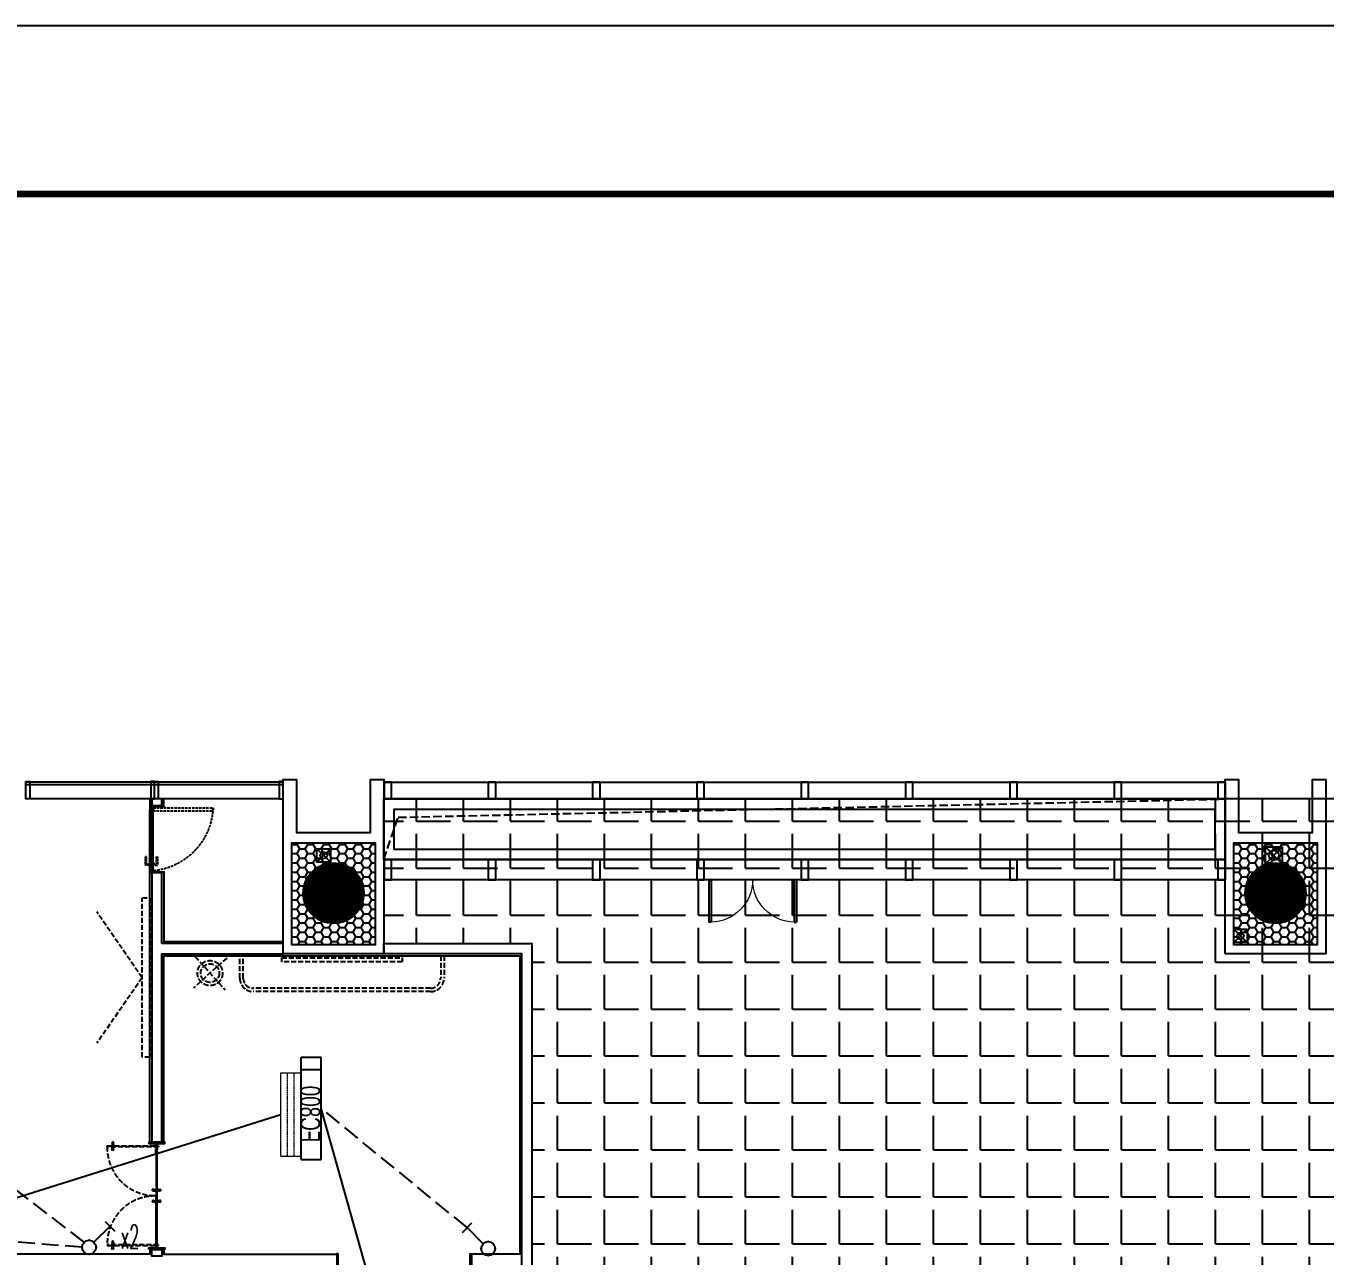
# Model space of a CAD drawing. Extents: x -284868 to 304789, y -137694 to 137894.
# Drawn here: x -71527 to -52207, y 12211 to 30502 of the extents above; entities that cross this region are included whole.
import ezdxf
from ezdxf.enums import TextEntityAlignment as Align

# ---------------------------------------------------------------- set-up
doc = ezdxf.new("R2010")
doc.units = 0
for name, pattern in [('DASH', [0.35, 0.25, -0.1]), ('DASHED', [0.75, 0.5, -0.25]), ('DOTE', [2.42, 2, -0.2, 0.02, -0.2])]:
    doc.linetypes.add(name, pattern=pattern)
doc.layers.get('0').update_dxf_attribs({"linetype": 'CONTINUOUS'})
for name, color, linetype in [('0-墙', 4, 'CONTINUOUS'), ('0-建筑外轮廓', 8, 'CONTINUOUS'), ('0-建筑柱体', 251, 'CONTINUOUS'), ('0-消防栓(给排水)', 9, 'CONTINUOUS'), ('0-窗', 11, 'CONTINUOUS'), ('0-非设计区域', 251, 'CONTINUOUS'), ('EQUIP-照明', 3, 'CONTINUOUS'), ('M-EQ-AC', 1, 'CONTINUOUS'), ('P-完成面', 42, 'CONTINUOUS'), ('P-平面家具', 3, 'CONTINUOUS'), ('P-门扇', 6, 'CONTINUOUS'), ('TEL_TITLE', 7, 'CONTINUOUS'), ('TEXT_照明_回路标注', 41, 'CONTINUOUS'), ('WIRE-广播线', 220, 'DOTE'), ('WIRE-照明', 130, 'CONTINUOUS')]:
    doc.layers.add(name, color=color, linetype=linetype)
doc.layers.add('M-D-AC-DF', color=2, linetype='CONTINUOUS', lineweight=20)
doc.styles.add('HZ_e', font='simplex.shx', dxfattribs={"width": 0.8, "bigfont": 'hztxt.shx'})
doc.styles.add('L1', font='haiwenrs.shx', dxfattribs={"width": 0.7, "bigfont": 'haiwenhz.shx'})
doc.styles.get("Standard").update_dxf_attribs({"font": 'GBENOR', "bigfont": 'GBCBIG'})

# ---------------------------------------------------------------- blocks, each defined once
blk = doc.blocks.new('_YZH')
at = {"const_width": 0.5}
blk.add_lwpolyline([(-0.25, 0, 1), (0.25, 0, 1)], format="xyb", close=True, dxfattribs=at)
at = {"color": 4}
blk.add_circle((0, 0), 0.5, dxfattribs=at)
blk = doc.blocks.new('sgASGHHHH')
at = {"xscale": 900, "yscale": 900, "zscale": 900}
for p in [(-108646, -884824), (-94646, -884824)]:
    blk.add_blockref('_YZH', p, dxfattribs=at)
blk = doc.blocks.new('A$C3B8026B3')
for p, q in [((9985, 54450), (8185, 54450)), ((11895, 54450), (10095, 54450))]:
    blk.add_line(p, q)
for points in [[(8130, 54712), (8185, 54712), (8185, 54450), (8130, 54450)], [(10040, 54712), (9985, 54712), (9985, 54450), (10040, 54450)], [(10040, 54712), (10095, 54712), (10095, 54450), (10040, 54450)], [(11950, 54712), (11895, 54712), (11895, 54450), (11950, 54450)]]:
    blk.add_lwpolyline(points, close=True)
for points in [[(10040, 54700), (8130, 54700)], [(11950, 54700), (10040, 54700)], [(10040, 54662), (8130, 54662)], [(11950, 54662), (10040, 54662)]]:
    blk.add_lwpolyline(points)
blk = doc.blocks.new('A$C770634BF')
at = {"layer": '0-建筑外轮廓'}
h = blk.add_hatch(dxfattribs=at)
h.set_pattern_fill('HONEY', color=251, scale=50)
h.set_pattern_definition([(0, (-82816.545, 746571.914), (119.0625, 68.74075), [79.375, -158.75]), (120, (-82816.545, 746571.914), (-119.062486, 68.7407746), [79.375, -158.75]), (60, (-82816.545, 746571.914), (1.4e-05, 137.4815246), [-158.75, 79.375])])
h.paths.add_polyline_path([(10430, 900), (11670, 900), (11670, -619), (10430, -619)])
h = blk.add_hatch(dxfattribs=at)
h.set_pattern_fill('HONEY', color=251, scale=50)
h.set_pattern_definition([(0, (-68816.545, 746571.914), (119.0625, 68.74075), [79.375, -158.75]), (120, (-68816.545, 746571.914), (-119.062486, 68.7407746), [79.375, -158.75]), (60, (-68816.545, 746571.914), (1.4e-05, 137.4815246), [-158.75, 79.375])])
h.paths.add_polyline_path([(24430, 900), (25670, 900), (25670, -619), (24430, -619)])
at = {"layer": '0-建筑外轮廓', "color": 42}
for points in [[(10300, -750), (10300, 1840), (10500, 1840), (10500, 1050), (11600, 1050), (11600, 1840), (11800, 1840), (11800, -750)], [(24300, -750), (24300, 1840), (24500, 1840), (24500, 1050), (25600, 1050), (25600, 1840), (25800, 1840), (25800, -750)], [(10430, 900), (11670, 900), (11670, -619), (10430, -619)], [(24430, 900), (25670, 900), (25670, -619), (24430, -619)]]:
    blk.add_lwpolyline(points, close=True, dxfattribs=at)
at = {"layer": '0-建筑外轮廓', "color": 251}
for points in [[(10430, -620), (10430, 900), (11670, 900), (11670, -620)], [(24430, -620), (24430, 900), (25670, 900), (25670, -620)]]:
    blk.add_lwpolyline(points, close=True, dxfattribs=at)
blk = doc.blocks.new('dhdhjdlll')
for points in [[(94617, -890022), (94727, -890022), (94727, -889772), (94617, -889772)], [(94617, -891222), (94727, -891222), (94727, -890922), (94617, -890922)]]:
    blk.add_lwpolyline(points, close=True)
blk = doc.blocks.new('tynyc3')
for points in [[(94617, -889772), (107117, -889772), (107117, -890022), (94617, -890022)], [(94617, -890922), (107117, -890922), (107117, -891222), (94617, -891222)]]:
    blk.add_lwpolyline(points, close=True)
for p in [(0, 0), (1550, 0), (3100, 0), (4650, 0), (6200, 0), (7750, 0), (9300, 0), (10850, 0), (12390, 0)]:
    blk.add_blockref('dhdhjdlll', p)
blk = doc.blocks.new('$DorLib2D$00000002')
for p, q in [((-0.5, 0), (-0.5, 0.4875)), ((-0.475, 0.4875), (-0.5, 0.4875)), ((-0.475, 0), (-0.475, 0.4875)), ((0.475, 0), (0.475, 0.4875)), ((0.475, 0.4875), (0.5, 0.4875)), ((0.5, 0), (0.5, 0.4875)), ((-0.5, 0), (-0.475, 0)), ((0.5, 0), (0.475, 0))]:
    blk.add_line(p, q)
at = {"lineweight": 13}
for centre, start, end in [((-0.4875, 0), 0, 88.53072), ((0.4875, 0), 91.46928, 180)]:
    blk.add_arc(centre, 0.4875, start, end, dxfattribs=at)
blk = doc.blocks.new('A$C10332E08')
for p, q in [((250, 0), (0, 250)), ((250, 250), (0, 0))]:
    blk.add_line(p, q)
blk.add_lwpolyline([(0, 250), (250, 250), (250, 0), (0, 0)], close=True)
blk = doc.blocks.new('A$C2AC726D9')
for centre, radius in [((25025, 709), 75), ((10904, 708), 50), ((24530, -489), 50)]:
    blk.add_circle(centre, radius)
at = {"xscale": 0.8, "yscale": 0.8, "zscale": 0.8, "rotation": 270}
for p in [(10804, 808), (24430, -389)]:
    blk.add_blockref('A$C10332E08', p, dxfattribs=at)
at = {"rotation": 270}
blk.add_blockref('A$C10332E08', (24900, 834), dxfattribs=at)
blk = doc.blocks.new('A$C7B347943')
at = {"layer": 'P-门扇', "color": 251, "linetype": 'DASH', "ltscale": 300}
for p, q in [((-10, 0), (10, 0)), ((0, -10), (0, 10))]:
    blk.add_line(p, q, dxfattribs=at)
blk.add_lwpolyline([(114, -12), (114, 12), (-30, 12), (-30, -12)], close=True, dxfattribs=at)
at = {"layer": 'P-门扇', "color": 6, "linetype": 'DASH', "ltscale": 300}
blk.add_circle((0, 0), 6, dxfattribs=at)
blk = doc.blocks.new('A$C21f4e1ae')
at = {"layer": 'P-门扇', "color": 251, "linetype": 'DASH', "ltscale": 300}
for p, q in [((-775, 1), (-775, -34)), ((-755, 1), (-755, -34)), ((-775, -81), (-775, -46)), ((-755, -81), (-755, -46)), ((-775, -1469), (-775, -1504)), ((-775, -1551), (-775, -1516)), ((-755, -1469), (-755, -1504)), ((-755, -1551), (-755, -1516))]:
    blk.add_line(p, q, dxfattribs=at)
at = {"layer": 'P-门扇', "color": 8}
for p, q in [((-120, -10), (-120, -773)), ((-110, -10), (-110, -773)), ((-120, -1540), (-120, -778)), ((-110, -1540), (-110, -778))]:
    blk.add_line(p, q, dxfattribs=at)
at = {"layer": 'P-门扇', "color": 251}
for p, q in [((-156, -680), (-121, -680)), ((-156, -700), (-121, -700)), ((-74, -680), (-109, -680)), ((-74, -700), (-109, -700)), ((-156, -850), (-121, -850)), ((-156, -870), (-121, -870)), ((-74, -850), (-109, -850)), ((-74, -870), (-109, -870))]:
    blk.add_line(p, q, dxfattribs=at)
at = {"layer": 'P-门扇', "color": 251, "linetype": 'DASH', "ltscale": 300}
for points in [[(-748, 8), (-765, 26), (-783, 8), (-765, -9)], [(-752, 8), (-765, 22), (-779, 8), (-765, -5)], [(-848, -35), (-846, -34), (-86, -34), (-85, -35), (-85, -45), (-86, -46), (-846, -46), (-848, -45)], [(-748, -89), (-765, -106), (-783, -89), (-765, -71)], [(-752, -89), (-765, -102), (-779, -89), (-765, -75)], [(-848, -1515), (-846, -1516), (-86, -1516), (-85, -1515), (-85, -1505), (-86, -1504), (-846, -1504), (-848, -1505)], [(-748, -1461), (-765, -1444), (-783, -1461), (-765, -1479)], [(-748, -1558), (-765, -1576), (-783, -1558), (-765, -1541)], [(-752, -1461), (-765, -1448), (-779, -1461), (-765, -1475)], [(-752, -1558), (-765, -1572), (-779, -1558), (-765, -1545)]]:
    blk.add_lwpolyline(points, close=True, dxfattribs=at)
at = {"layer": 'P-门扇'}
for points in [[(-110, -773), (-109, -772), (-109, -11), (-110, -10), (-120, -10), (-121, -11), (-121, -772), (-120, -773)], [(-110, -778), (-109, -779), (-109, -1539), (-110, -1540), (-120, -1540), (-121, -1539), (-121, -779), (-120, -778)]]:
    blk.add_lwpolyline(points, close=True, dxfattribs=at)
at = {"layer": 'P-门扇', "color": 251}
for points in [[(-164, -673), (-181, -690), (-164, -708), (-146, -690)], [(-164, -677), (-177, -690), (-164, -704), (-150, -690)], [(-66, -673), (-49, -690), (-66, -708), (-84, -690)], [(-66, -677), (-53, -690), (-66, -704), (-80, -690)], [(-164, -877), (-181, -860), (-164, -842), (-146, -860)], [(-164, -873), (-177, -860), (-164, -846), (-150, -860)], [(-66, -877), (-49, -860), (-66, -842), (-84, -860)], [(-66, -873), (-53, -860), (-66, -846), (-80, -860)]]:
    blk.add_lwpolyline(points, close=True, dxfattribs=at)
at = {"layer": 'P-门扇', "color": 251, "linetype": 'DASH', "ltscale": 300}
for centre, start, end in [((-134, -59), 178.681, 271.319), ((-134, -1491), 88.681, 181.319)]:
    blk.add_arc(centre, 714, start, end, dxfattribs=at)
at = {"layer": 'P-门扇', "extrusion": (0, 0, -1), "zscale": -1, "rotation": 270}
blk.add_blockref('A$C7B347943', (115, -40), dxfattribs=at)
at = {"layer": 'P-门扇', "rotation": 90.00000000000001}
blk.add_blockref('A$C7B347943', (-115, -1510), dxfattribs=at)
blk = doc.blocks.new('FZ03')
at = {"color": 8}
for p, q in [((-4, 1), (-4, 3)), ((-4, 3), (0, 3)), ((0, 0), (-4, 1)), ((-3, 7), (3, 7)), ((0, 7), (-3, 5)), ((-3, 3), (-3, 7)), ((0, 5), (-3, 4)), ((0, 7), (3, 5)), ((0, 7), (0, 3)), ((0, 5), (3, 4)), ((0, 3), (4, 3)), ((4, 1), (0, 0)), ((3, 3), (3, 7)), ((4, 3), (4, 1))]:
    blk.add_line(p, q, dxfattribs=at)
blk = doc.blocks.new('A$C79893AB6')
at = {"color": 8, "linetype": 'DASHED', "ltscale": 5}
for points in [[(10, 20), (0, 20), (0, 5), (10, 5)], [(10, 0), (12, 0), (12, 25), (10, 25)], [(13, 0), (15, 0), (15, 25), (13, 25)], [(15, 20), (25, 20), (25, 5), (15, 5)]]:
    blk.add_lwpolyline(points, close=True, dxfattribs=at)
for points in [[(5, 20), (5, 5)], [(12, 18), (13, 18)], [(12, 16), (13, 16)], [(12, 14), (13, 14)], [(12, 10), (13, 10)], [(12, 8), (13, 8)], [(12, 6), (13, 6)], [(20, 20), (20, 5)]]:
    blk.add_lwpolyline(points, dxfattribs=at)
blk = doc.blocks.new('A$C11DE782A')
at = {"color": 8, "linetype": 'DASHED', "ltscale": 30}
for points in [[(825, 63), (721, 63), (721, 82), (844, 82)], [(861, 20), (861, 15), (809, 15), (809, 20)], [(825, 63), (825, 22), (844, 22), (844, 82)], [(825, -83), (721, -83), (721, -102), (844, -102)], [(861, -40), (861, -35), (809, -35), (809, -40)], [(825, -83), (825, -42), (844, -42), (844, -102)]]:
    blk.add_lwpolyline(points, dxfattribs=at)
for points in [[(809, 20, -0.414214), (810, 22), (860, 22, -0.414214), (861, 20)], [(809, -40, 0.414214), (810, -42), (860, -42, 0.414214), (861, -40)]]:
    blk.add_lwpolyline(points, format="xyb", dxfattribs=at)
at = {"layer": 'P-门扇'}
for p, q in [((900, 15), (20, 15)), ((900, -35), (20, -35))]:
    blk.add_line(p, q, dxfattribs=at)
at = {"layer": 'P-门扇', "color": 251}
for p, q in [((915, 12), (20, 12)), ((900, 0), (20, 0)), ((900, -20), (20, -20)), ((930, -32), (20, -32))]:
    blk.add_line(p, q, dxfattribs=at)
at = {"layer": 'P-门扇'}
blk.add_lwpolyline([(5, 15), (20, 15), (20, -35), (-10, -35), (-10, -3), (5, -3)], close=True, dxfattribs=at)
at = {"layer": 'P-门扇', "color": 251}
for points in [[(60, -20), (60, 0), (20, 0), (20, -20)], [(480, -20), (480, 0), (440, 0), (440, -20)], [(900, -20), (900, 0), (860, 0), (860, -20)]]:
    blk.add_lwpolyline(points, close=True, dxfattribs=at)
for points in [[(60, -20), (20, 0)], [(20, -20), (60, 0)], [(480, -20), (440, 0)], [(440, -20), (480, 0)], [(900, -20), (860, 0)], [(860, -20), (900, 0)]]:
    blk.add_lwpolyline(points, dxfattribs=at)
at = {"layer": 'P-门扇'}
for points in [[(900, -35), (900, -35), (930, -35), (930, -3), (915, -3), (915, 15), (900, 15)], [(900, 12), (900, -32)]]:
    blk.add_lwpolyline(points, dxfattribs=at)
at = {"layer": 'P-门扇', "color": 251, "linetype": 'DASH', "ltscale": 150}
blk.add_lwpolyline([(40, -50), (22, -50), (22, -35), (-10, -35), (-10, -925), (22, -925), (22, -910), (40, -910), (40, -50)], dxfattribs=at)
blk.add_lwpolyline([(930, -35, -0.374184), (-10, -925, 3.831979)], format="xyb", dxfattribs=at)
at = {"xscale": -0.7194583547756841, "yscale": 0.7194583547756841, "zscale": 0.7194583547756841}
for p in [(-5, -2), (925, -2)]:
    blk.add_blockref('FZ03', p, dxfattribs=at)
blk.add_blockref('A$C79893AB6', (-25, -35))
blk = doc.blocks.new('fc800')
at = {"layer": 'M-D-AC-DF'}
for p, q in [((139864, -1239516), (139864, -1239216)), ((141104, -1239516), (141104, -1239216)), ((139864, -1239516), (141104, -1239516))]:
    blk.add_line(p, q, dxfattribs=at)
at = {"layer": 'M-D-AC-DF', "linetype": 'DASH'}
for p, q in [((139864, -1239316), (141104, -1239316)), ((139864, -1239416), (141104, -1239416))]:
    blk.add_line(p, q, dxfattribs=at)
at = {"layer": 'M-EQ-AC'}
for p, q in [((139814, -1239216), (139814, -1238916)), ((139814, -1238916), (141334, -1238916)), ((141154, -1239216), (141154, -1238916)), ((141334, -1239216), (141334, -1238916)), ((139814, -1239216), (141334, -1239216))]:
    blk.add_line(p, q, dxfattribs=at)
at = {"layer": 'M-EQ-AC', "color": 3, "style": 'L1', "width": 0.7}
blk.add_text('FC800', height=300, dxfattribs=at).set_placement((140069, -1239229))
blk = doc.blocks.new('A$C24667FCE')
at = {"layer": 'M-EQ-AC', "xscale": -1, "rotation": 270}
blk.add_blockref('fc800', (1224234, -114475), dxfattribs=at)
blk = doc.blocks.new('$equip$00002327')
for p, q in [((0.147, 0.356), (0.625, 0.833)), ((0.484, 0.975), (0.766, 0.692))]:
    blk.add_line(p, q)
blk.add_circle((0, 0.208), 0.208)
for p in [(0, 0.417), (-0.208, 0.208), (0, 0), (0.208, 0.208)]:
    blk.add_point(p)
at = {"color": 7, "flags": 1}
blk.add_attdef('A', text='', height=0.00002, dxfattribs=at).set_placement((0, 0), align=Align.MIDDLE_CENTER)

msp = doc.modelspace()

# ---------------------------------------------------------------- hatches: boundary and pattern name
at = {"layer": '0-非设计区域', "ltscale": 3}
h = msp.add_hatch(dxfattribs=at)
h.set_pattern_fill('ANGLE', color=256, scale=100)
h.set_pattern_definition([(0, (-492507.45, 452446.1), (0, 698.5), [508, -190.5]), (90, (-492507.45, 452446.1), (-698.5, 4e-14), [508, -190.5])])
h.paths.add_polyline_path([(-66207, 19008), (-66207, 16857), (-64007, 16857), (-64007, 6107), (-52457, 6107), (-52457, -11493), (-50657, -11493), (-50657, -1140), (-41206, -1140), (-41206, 19008)])

# ---------------------------------------------------------------- linework, layer by layer
at = {"layer": '0-墙', "ltscale": 3}
for points in [[(-69657, 18908), (-69507, 18908), (-69507, 19008), (-69657, 19008)], [(-69657, 12307), (-69507, 12307), (-69507, 12207), (-69657, 12207)]]:
    msp.add_lwpolyline(points, close=True, dxfattribs=at)
for points in [[(-69507, 16857), (-69507, 17908), (-69657, 17908), (-69657, 13907), (-69507, 13907), (-69507, 16707), (-67707, 16707), (-67707, 16857), (-69507, 16857)], [(-66207, 16857), (-64007, 16857), (-64007, 8107), (-64157, 8107), (-64157, 16707), (-66207, 16707), (-66207, 16857)]]:
    msp.add_lwpolyline(points, dxfattribs=at)
at = {"layer": '0-窗', "color": 6, "linetype": 'DASH', "ltscale": 500}
msp.add_lwpolyline([(-66207, 18107), (-65998, 18735), (-53707, 19007)], dxfattribs=at)
at = {"layer": '0-窗'}
for points in [[(-66207, 19007), (-53707, 19007), (-53707, 18107), (-66207, 18107)], [(-53857, 18257), (-66057, 18257), (-66057, 18857), (-53857, 18857)]]:
    msp.add_lwpolyline(points, close=True, dxfattribs=at)
at = {"layer": '0-非设计区域', "ltscale": 3}
msp.add_lwpolyline([(-66207, 19008), (-66207, 16857), (-64007, 16857), (-64007, 6107), (-52457, 6107), (-52457, -11493), (-50657, -11493), (-50657, -1140), (-41206, -1140), (-41206, 19008)], close=True, dxfattribs=at)
at = {"layer": 'P-完成面'}
for points in [[(-69687, 19008), (-69687, 18868), (-69672, 18868), (-69672, 18883)], [(-69637, 18893), (-69472, 18893), (-69472, 18898), (-69477, 18898), (-69477, 19008)], [(-69687, 13902), (-69687, 17948), (-69672, 17948), (-69672, 17933)], [(-69637, 17923), (-69472, 17923), (-69472, 17918), (-69477, 17918), (-69477, 16887), (-67707, 16887)], [(-69477, 13902), (-69477, 16677), (-64187, 16677), (-64187, 12237), (-64907, 12237)], [(-69687, 12312), (-69687, 12237), (-77257, 12237)], [(-69477, 12312), (-69477, 12237), (-66907, 12237)]]:
    msp.add_lwpolyline(points, dxfattribs=at)
for points in [[(-69637, 18883), (-69637, 18908), (-69675, 18908), (-69675, 18883)], [(-69637, 17933), (-69637, 17908), (-69675, 17908), (-69675, 17933)], [(-69702, 13902), (-69702, 13882), (-69462, 13882), (-69462, 13902)], [(-69702, 12312), (-69702, 12332), (-69462, 12332), (-69462, 12312)], [(-66907, 11972), (-66887, 11972), (-66887, 12242), (-66907, 12242)], [(-64907, 11972), (-64927, 11972), (-64927, 12242), (-64907, 12242)]]:
    msp.add_lwpolyline(points, close=True, dxfattribs=at)
at = {"layer": 'P-平面家具', "color": 251, "linetype": 'DASH', "ltscale": 300}
for p, q in [((-68544, 16642), (-69039, 16194)), ((-69015, 16666), (-68568, 16170))]:
    msp.add_line(p, q, dxfattribs=at)
at = {"layer": 'P-平面家具', "linetype": 'DASH', "ltscale": 300}
for points in [[(-69801, 17535), (-69687, 17535), (-69687, 15169), (-69801, 15169)], [(-67726, 16647), (-65937, 16647), (-65937, 16587), (-67726, 16587)]]:
    msp.add_lwpolyline(points, close=True, dxfattribs=at)
at = {"layer": 'P-平面家具', "color": 251, "linetype": 'DASH', "ltscale": 300}
for points in [[(-69801, 16349), (-70474, 17327)], [(-69801, 16349), (-70474, 15376)]]:
    msp.add_lwpolyline(points, dxfattribs=at)
at = {"layer": 'P-平面家具', "linetype": 'DASH', "ltscale": 300}
msp.add_lwpolyline([(-68349, 16677), (-65314, 16677), (-65314, 16343, -0.414214), (-65514, 16143), (-68149, 16143, -0.414214), (-68349, 16343)], format="xyb", close=True, dxfattribs=at)
at = {"layer": 'P-平面家具', "color": 251, "linetype": 'DASH', "ltscale": 300}
msp.add_lwpolyline([(-68299, 16677), (-65364, 16677), (-65364, 16343, -0.414214), (-65514, 16193), (-68149, 16193, -0.414214), (-68299, 16343)], format="xyb", close=True, dxfattribs=at)
at = {"layer": 'P-平面家具', "linetype": 'DASH', "ltscale": 300}
msp.add_circle((-68792, 16418), 186, dxfattribs=at)
at = {"layer": 'P-平面家具', "color": 251, "linetype": 'DASH', "ltscale": 300}
msp.add_circle((-68792, 16418), 138, dxfattribs=at)
at = {"layer": 'TEL_TITLE'}
msp.add_lwpolyline([(-91347, -53598), (-31947, -53598), (-31947, 30502), (-91347, 30502)], close=True, dxfattribs=at)
at = {"layer": 'TEL_TITLE', "const_width": 100}
msp.add_lwpolyline([(-90347, -52598), (-32947, -52598), (-32947, 28002), (-90347, 28002)], close=True, dxfattribs=at)
at = {"layer": 'WIRE-照明', "color": 6, "linetype": 'DASH', "ltscale": 1000}
for points in [[(-70662, 12417), (-74522, 15390)], [(-64971, 12634), (-67138, 14406)], [(-70695, 12341), (-73352, 12550)]]:
    msp.add_lwpolyline(points, dxfattribs=at)
at = {"layer": 'WIRE-照明', "elevation": 0}
msp.add_lwpolyline([(-73352, 12550), (-67738, 14316)], dxfattribs=at)
at = {"layer": 'WIRE-照明'}
msp.add_lwpolyline([(-65685, 9228), (-67138, 14406)], dxfattribs=at)

# ---------------------------------------------------------------- block references
at = {"color": 0}
msp.add_blockref('A$C770634BF', (-78007, 17457), dxfattribs=at)
at = {"layer": '0-建筑柱体'}
msp.add_blockref('sgASGHHHH', (41689, 902431), dxfattribs=at)
at = {"layer": '0-消防栓(给排水)', "color": 0}
msp.add_blockref('A$C2AC726D9', (-78007, 17460), dxfattribs=at)
at = {"layer": '0-窗'}
for name, p in [('A$C3B8026B3', (-79657, -35443)), ('tynyc3', (-160823, 909029))]:
    msp.add_blockref(name, p, dxfattribs=at)
at = {"layer": 'EQUIP-照明', "xscale": 500, "yscale": 500, "zscale": 500}
msp.add_blockref('$equip$00002327', (-70590, 12237), dxfattribs=at)
at = {"layer": 'EQUIP-照明', "xscale": 500, "yscale": 500, "zscale": 500, "rotation": 90}
msp.add_blockref('$equip$00002327', (-64554, 12321), dxfattribs=at)
at = {"layer": 'P-门扇', "xscale": -1, "rotation": 90}
msp.add_blockref('A$C11DE782A', (-69672, 18868), dxfattribs=at)
at = {"layer": 'P-门扇', "xscale": 1300, "yscale": -1300, "zscale": 100}
msp.add_blockref('$DorLib2D$00000002', (-60727, 17807), dxfattribs=at)
at = {"layer": 'P-门扇', "color": 1, "ltscale": 3}
msp.add_blockref('A$C21f4e1ae', (-69472, 13882), dxfattribs=at)
at = {"layer": 'WIRE-广播线'}
msp.add_blockref('A$C24667FCE', (-52457, -11693), dxfattribs=at)

# ---------------------------------------------------------------- texts
at = {"layer": 'TEXT_照明_回路标注', "style": 'HZ_e', "width": 0.5}
msp.add_text('x2', height=350, dxfattribs=at).set_placement((-70120, 12323, 0))

doc.saveas('drawing.dxf')
